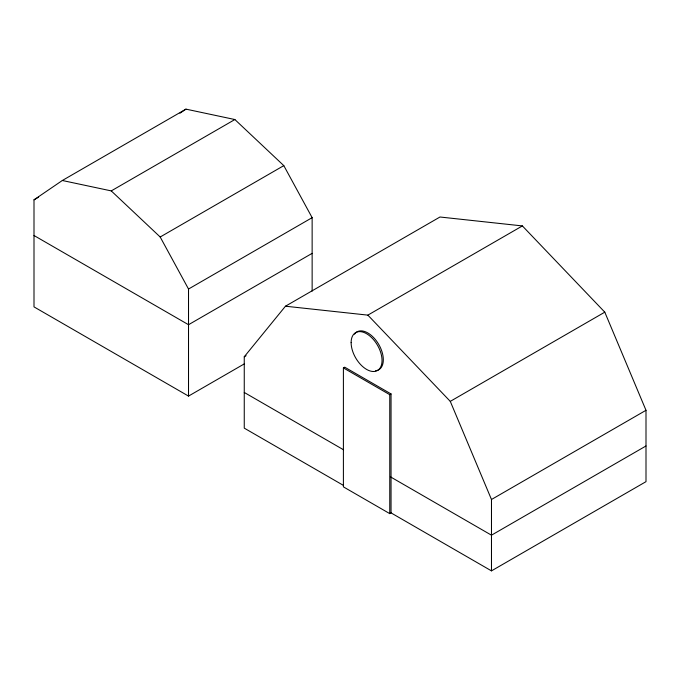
<?xml version="1.0" encoding="UTF-8"?>
<svg xmlns="http://www.w3.org/2000/svg" width="680" height="680" viewBox="0 0 680 680"><rect width="100%" height="100%" fill="white"/><g stroke="black" fill="none" stroke-linecap="round" stroke-linejoin="round"><path stroke-width="1.02" d="M343.51 485.443L244.256 428.137L244.256 356.762L285.455 306.212L439.977 217.005L522.385 225.922L604.792 312.162L646 410.295L646 481.661L491.478 570.869L390.388 512.508M244.375 363.842L188.521 396.091L34 306.884L34 199.827L62.33 180.498L185.946 109.131L234.872 119.535L283.806 165.631L312.137 217.668L312.137 291.133M179.936 113.228L185.946 109.131M34 199.827L38.581 197.183M62.33 180.498L111.256 190.901L234.872 119.535M111.256 190.901L160.191 236.997L283.806 165.631M188.521 396.091L188.521 289.034L312.137 217.668M312.137 253.351L188.521 324.717L34 235.509M244.256 356.762L246.092 355.708M285.455 306.212L367.863 315.129L522.385 225.922M343.4 367.914L344.692 367.175L391.043 393.933L391.043 512.881L389.759 513.63L343.4 486.863L343.4 367.914L389.759 394.68L391.043 393.933M367.863 315.129L450.279 401.37L604.792 312.162M491.478 570.869L491.478 499.502L646 410.295M646 445.978L491.478 535.185L390.388 476.816M244.256 392.453L343.51 449.76M160.191 236.997L188.521 289.034M450.279 401.37L491.478 499.502M389.759 394.68L389.759 513.63M354.484 334.169A21.854 12.614 60 0 1 378.794 344.505A21.854 12.614 60 0 1 375.589 370.727M351.126 342.644A21.854 12.614 60 0 0 374.306 371.475A21.854 12.614 60 0 0 374.306 340.57A21.854 12.614 60 0 0 351.126 342.644"/></g></svg>
